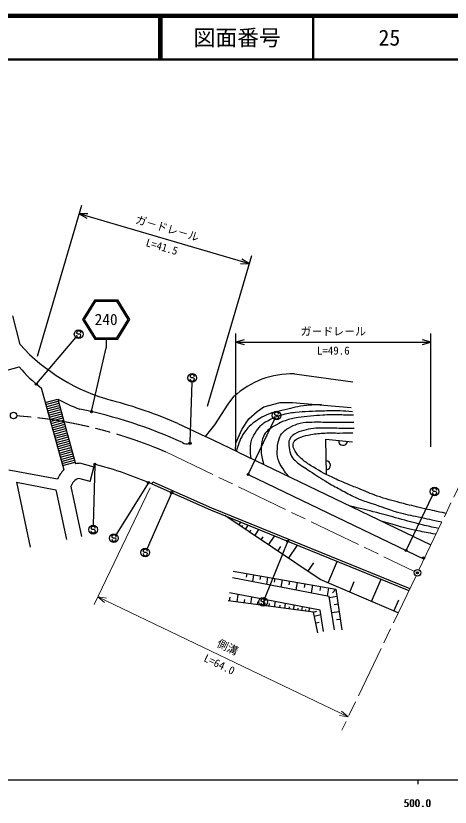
# Model space of a CAD drawing. Units: millimetres, scale not verified. Extents: x 40000 to 680000, y 20000 to 380000.
# Drawn here: x 475892 to 575429, y 198715 to 380000 of the extents above; entities that cross this region are included whole.
import ezdxf
from ezdxf.enums import TextEntityAlignment as Align

# ---------------------------------------------------------------- set-up
doc = ezdxf.new("R2010")
doc.units = ezdxf.units.MM
doc.header["$LTSCALE"] = 1000
doc.header["$PDMODE"] = 32
doc.header["$PDSIZE"] = 500
doc.linetypes.add('CHAIN', pattern=[18.5, 12, -1.5, 3.5, -1.5])
for name, color, linetype, lineweight in [('M-BGD', 7, 'Continuous', 25), ('M-BMK', 2, 'CHAIN', 13), ('M-BMK-SRVR', 3, 'Continuous', 25), ('M-STR-HTXT', 7, 'Continuous', 13), ('M-STR-STRC', 7, 'Continuous', 25), ('M-TTL', 2, 'Continuous', 140), ('M-TTL-BAND', 7, 'Continuous', 25), ('M-TTL-LINE', 7, 'Continuous', 50)]:
    doc.layers.add(name, color=color, linetype=linetype, lineweight=lineweight)
doc.layers.add('M-OTRS', color=6, linetype='Continuous')
doc.layers.add('M-TTL-TXT', color=7, linetype='Continuous')
doc.styles.add('@ＭＳ ゴシック', font='')
doc.styles.add('ＭＳ ゴシック', font='')
doc.styles.get('@ＭＳ ゴシック').set_extended_font_data('@MS Gothic')
doc.styles.get('ＭＳ ゴシック').set_extended_font_data('MS Gothic')

msp = doc.modelspace()

# ---------------------------------------------------------------- linework, layer by layer
at = {"layer": 'M-BGD'}
for p, q in [((476863, 304668), (475236, 311248)), ((466772, 296874), (476689, 299581)), ((539717, 297957), (553159, 296117)), ((481671, 294748), (486879, 275966)), ((482597, 291407), (485488, 292209)), ((485488, 292209), (489601, 277377)), ((524537, 291057), (525865, 292795)), ((482731, 290926), (485622, 291727)), ((482865, 290444), (485755, 291245)), ((482998, 289962), (485889, 290764)), ((483132, 289480), (486023, 290282)), ((521470, 286304), (524537, 291057)), ((531232, 289370), (532715, 290444)), ((532715, 290444), (536446, 291415)), ((536446, 291415), (539308, 291415)), ((539308, 291415), (552751, 290290)), ((483265, 288998), (486156, 289800)), ((483399, 288517), (486290, 289318)), ((483533, 288035), (486424, 288836)), ((483666, 287553), (486557, 288355)), ((529290, 287684), (531232, 289370)), ((483800, 287071), (486691, 287873)), ((483933, 286589), (486824, 287391)), ((484067, 286107), (486958, 286909)), ((513025, 286639), (519374, 283594)), ((527706, 285230), (529290, 287684)), ((484201, 285626), (487092, 286427)), ((484334, 285144), (487225, 285945)), ((484468, 284662), (487359, 285464)), ((484601, 284180), (487492, 284982)), ((519374, 283594), (521470, 286304)), ((526325, 282112), (527706, 285230)), ((484735, 283698), (487626, 284500)), ((484869, 283217), (487760, 284018)), ((485002, 282735), (487893, 283536)), ((485136, 282253), (488027, 283055)), ((526830, 280016), (519374, 283594)), ((547076, 275033), (546902, 283032)), ((546902, 283032), (553058, 282371)), ((485269, 281771), (488160, 282573)), ((485403, 281289), (488294, 282091)), ((485537, 280807), (488428, 281609)), ((485670, 280326), (488561, 281127)), ((526200, 280318), (526325, 282112)), ((485804, 279844), (488695, 280645)), ((485937, 279362), (488828, 280164)), ((486071, 278880), (488962, 279682)), ((486205, 278398), (489096, 279200)), ((526830, 280016), (570999, 258800)), ((486338, 277917), (489229, 278718)), ((486472, 277435), (489363, 278236)), ((486605, 276953), (489496, 277755)), ((493815, 276611), (490534, 277492)), ((474287, 276022), (485473, 273907)), ((492932, 273327), (493957, 277142)), ((492932, 273327), (490340, 274024)), ((529272, 274850), (569441, 255555)), ((476035, 273147), (479174, 258256)), ((476035, 273147), (485082, 271437)), ((488507, 272159), (490916, 260731)), ((507091, 272754), (507292, 273212)), ((507091, 272754), (520509, 266855)), ((507292, 273212), (520704, 267316)), ((485082, 271437), (487491, 260009)), ((520509, 266855), (565977, 248344)), ((520704, 267316), (566165, 248807)), ((545616, 250861), (523763, 265531)), ((527006, 263353), (527458, 264026)), ((527679, 262902), (527905, 263238)), ((528492, 262356), (529150, 263337)), ((529473, 261698), (529802, 262188)), ((530657, 260903), (531617, 262333)), ((532087, 259943), (532567, 260658)), ((533814, 258784), (535213, 260869)), ((535899, 257384), (536599, 258427)), ((538416, 255694), (540457, 258734)), ((542831, 252731), (544158, 254709)), ((547453, 250076), (549567, 255025)), ((525727, 252749), (549238, 248656)), ((528812, 252212), (528676, 251430)), ((547690, 247009), (525527, 251252)), ((530377, 251940), (530104, 250376)), ((531967, 251663), (531827, 250854)), ((533586, 251381), (533304, 249763)), ((535231, 251095), (535086, 250258)), ((536905, 250803), (536614, 249129)), ((538607, 250507), (538457, 249641)), ((540339, 250205), (540037, 248474)), ((563513, 243214), (545616, 250861)), ((552401, 247962), (553458, 250436)), ((557435, 245811), (559622, 250931)), ((542100, 249899), (541944, 249003)), ((543891, 249587), (543579, 247796)), ((545713, 249270), (545551, 248343)), ((547565, 248947), (547243, 247094)), ((549238, 248656), (548464, 247832)), ((549238, 248656), (550635, 239322)), ((545658, 243834), (524869, 247814)), ((524887, 245952), (525003, 246811)), ((526605, 245719), (526838, 247437)), ((529779, 245290), (529988, 246834)), ((548888, 239372), (547690, 247009)), ((549492, 246960), (547739, 246698)), ((544098, 243351), (524546, 245998)), ((528234, 245499), (528339, 246271)), ((531243, 245091), (531337, 245786)), ((532632, 244903), (532820, 246292)), ((533949, 244725), (534033, 245349)), ((535197, 244556), (535366, 245805)), ((536381, 244396), (536457, 244957)), ((537504, 244244), (537656, 245366)), ((539577, 243963), (539714, 244972)), ((549754, 245207), (548878, 245076)), ((562554, 243624), (563648, 246184)), ((538568, 244100), (538636, 244604)), ((540534, 243834), (540596, 244287)), ((541442, 243711), (541564, 244618)), ((542302, 243594), (542357, 244002)), ((543118, 243484), (543228, 244300)), ((544098, 243351), (544878, 243593)), ((545122, 238622), (544098, 243351)), ((546418, 238984), (545658, 243834)), ((550015, 243467), (548286, 243208)), ((544284, 242496), (545816, 242827)), ((544615, 240964), (545381, 241129)), ((550273, 241739), (549409, 241609))]:
    msp.add_line(p, q, dxfattribs=at)
for centre, radius, start, end in [((509499, 334636), 44307, 222.56031, 254.84494), ((500974, 319630), 31491, 219.54221, 232.19587), ((539152, 278308), 19657, 88.35391, 132.5263), ((500974, 319630), 31491, 240.54453, 250.65884), ((468535, 182542), 113206, 66.85846, 74.958), ((468535, 182542), 109606, 65.44812, 78.41607), ((515096, 283868), 1922, 238.02247, 287.33265), ((550878, 282605), 1000, 173.87307, 353.87307), ((490764, 271803), 5694, 92.31245, 101.78463), ((547032, 277032), 1000, 271.24536, 91.24536), ((490764, 271803), 5694, 133.02205, 158.31083), ((468535, 182542), 98106, 66.85846, 74.87039), ((491050, 271492), 2629, 105.65374, 165.31166)]:
    msp.add_arc(centre, radius, start, end, dxfattribs=at)
for points, knots in [([(545956, 290859), (544350, 290891), (543836, 290869), (542487, 290740), (540508, 290552), (539432, 290189), (537504, 289707), (535651, 289243), (534511, 289189), (532817, 288305), (531375, 287552), (530606, 287019), (529385, 285943), (528885, 285502), (528703, 285156), (528315, 284614), (527225, 283093), (527092, 282266), (526400, 280222)], [0, 0, 0, 0, 1, 1, 1, 2, 2, 2, 3, 3, 3, 4, 4, 4, 5, 5, 5, 6, 6, 6, 6]), ([(529807, 278586), (529705, 279518), (529670, 279807), (529681, 280592), (529690, 281315), (529639, 281739), (529828, 282437), (530052, 283265), (530305, 283697), (530751, 284430), (531179, 285134), (531411, 285556), (532006, 286127), (532704, 286797), (533220, 287034), (534072, 287493), (535058, 288023), (535658, 288240), (536729, 288563), (537983, 288940), (538715, 289062), (540014, 289227), (541189, 289377), (541857, 289355), (543040, 289412), (544222, 289469), (544884, 289498), (546066, 289523), (547695, 289557), (548609, 289637), (550237, 289559), (551334, 289507), (551714, 289480), (553041, 289338)], [0, 0, 0, 0, 1, 1, 1, 2, 2, 2, 3, 3, 3, 4, 4, 4, 5, 5, 5, 6, 6, 6, 7, 7, 7, 8, 8, 8, 9, 9, 9, 10, 10, 10, 11, 11, 11, 11]), ([(553300, 288489), (551536, 288542), (551073, 288558), (549646, 288563), (548305, 288568), (547553, 288596), (546214, 288526), (545115, 288469), (544504, 288375), (543409, 288268), (542298, 288159), (541668, 288157), (540567, 287973), (539381, 287774), (538715, 287627), (537578, 287234), (536780, 286959), (536362, 286720), (535622, 286312), (534705, 285806), (534141, 285547), (533408, 284799), (532875, 284255), (532690, 283823), (532448, 283101), (532143, 282191), (532142, 281625), (532116, 280665), (532079, 279298), (532283, 278722), (532677, 277208)], [0, 0, 0, 0, 1, 1, 1, 2, 2, 2, 3, 3, 3, 4, 4, 4, 5, 5, 5, 6, 6, 6, 7, 7, 7, 8, 8, 8, 9, 9, 9, 10, 10, 10, 10]), ([(538464, 274428), (537805, 275215), (537599, 275470), (537135, 276200), (536630, 276994), (536281, 277434), (536028, 278340), (535760, 279301), (535798, 279891), (535844, 280887), (535884, 281765), (535948, 282275), (536250, 283101), (536475, 283719), (536606, 284102), (537062, 284577), (537673, 285215), (538169, 285408), (538944, 285832), (539721, 286257), (540190, 286456), (541047, 286681), (542070, 286949), (542686, 286885), (543741, 286939), (545311, 287020), (546193, 286907), (547764, 286902), (549941, 286895), (550633, 286908), (553337, 286939)], [0, 0, 0, 0, 1, 1, 1, 2, 2, 2, 3, 3, 3, 4, 4, 4, 5, 5, 5, 6, 6, 6, 7, 7, 7, 8, 8, 8, 9, 9, 9, 10, 10, 10, 10]), ([(553447, 285500), (551761, 285495), (551333, 285494), (549978, 285500), (548421, 285506), (547549, 285556), (545992, 285537), (545257, 285528), (544842, 285542), (544110, 285463), (543217, 285366), (542720, 285242), (541859, 284983), (541016, 284730), (540495, 284649), (539756, 284171), (539233, 283834), (538914, 283590), (538648, 283027), (538327, 282349), (538466, 281856), (538538, 281108), (538615, 280308), (538716, 279845), (539054, 279115), (539321, 278541), (539652, 278319), (540125, 277898), (541238, 276905), (542018, 276544), (543262, 275720), (544845, 274671), (545726, 274072), (547358, 273100), (548671, 272317), (549440, 271935), (550790, 271218), (552094, 270526), (552800, 270083), (554148, 269483), (555406, 268924), (556169, 268754), (557470, 268302), (559769, 267504), (561039, 266995), (563375, 266309), (565220, 265768), (566294, 265615), (568172, 265202), (570264, 264742), (570938, 264610), (573541, 264091)], [0, 0, 0, 0, 1, 1, 1, 2, 2, 2, 3, 3, 3, 4, 4, 4, 5, 5, 5, 6, 6, 6, 7, 7, 7, 8, 8, 8, 9, 9, 9, 10, 10, 10, 11, 11, 11, 12, 12, 12, 13, 13, 13, 14, 14, 14, 15, 15, 15, 16, 16, 16, 17, 17, 17, 17]), ([(574463, 266011), (572109, 266516), (571502, 266646), (569612, 267084), (567704, 267527), (566634, 267768), (564740, 268265), (562626, 268820), (561427, 269091), (559352, 269778), (557589, 270363), (556648, 270822), (554923, 271513), (553723, 271994), (553051, 272264), (551860, 272768), (550499, 273343), (549714, 273621), (548391, 274281), (546406, 275272), (545274, 275809), (543409, 277012), (542551, 277565), (542072, 277888), (541306, 278562), (540651, 279137), (540345, 279546), (539903, 280296), (539637, 280749), (539440, 281027), (539423, 281551), (539407, 282062), (539582, 282371), (539903, 282769), (540264, 283215), (540664, 283253), (541195, 283470), (542062, 283825), (542600, 283882), (543520, 284061), (544745, 284299), (545448, 284353), (546694, 284430), (548003, 284510), (548740, 284421), (550052, 284430), (551249, 284437), (551628, 284443), (553115, 284467)], [0, 0, 0, 0, 1, 1, 1, 2, 2, 2, 3, 3, 3, 4, 4, 4, 5, 5, 5, 6, 6, 6, 7, 7, 7, 8, 8, 8, 9, 9, 9, 10, 10, 10, 11, 11, 11, 12, 12, 12, 13, 13, 13, 14, 14, 14, 15, 15, 15, 16, 16, 16, 16]), ([(572795, 262538), (570987, 262932), (570514, 263043), (569058, 263394), (566913, 263911), (565726, 264259), (563596, 264833), (561648, 265359), (560567, 265691), (558614, 266199), (556265, 266809), (555495, 266980), (552572, 267651)], [0, 0, 0, 0, 1, 1, 1, 2, 2, 2, 3, 3, 3, 4, 4, 4, 4]), ([(572173, 261245), (570172, 261569), (569616, 261689), (567988, 262028), (564682, 262718), (563585, 263101), (559634, 264259)], [0, 0, 0, 0, 1, 1, 1, 2, 2, 2, 2])]:
    msp.add_open_spline(points, degree=3, knots=knots, dxfattribs=at)
at = {"layer": 'M-BMK'}
for p, q in [((510235, 280111), (567249, 252725)), ((568250, 253076), (578799, 275039)), ((567600, 251724), (550606, 216344))]:
    msp.add_line(p, q, dxfattribs=at)
msp.add_arc((468535, 182542), 106106, 66.85846, 85.89278, dxfattribs=at)
at = {"layer": 'M-BMK-SRVR'}
for centre in [(475386, 288427), (567925, 252400)]:
    msp.add_circle(centre, 750, dxfattribs=at)
msp.add_point((567925, 252400), dxfattribs=at)
at = {"layer": 'M-OTRS'}
msp.add_point((569350, 255846), dxfattribs=at)
at = {"layer": 'M-STR-HTXT'}
for p, q in [((506658, 271853), (493822, 245130)), ((494688, 246933), (552062, 219374)), ((496654, 246563), (494688, 246933)), ((494688, 246933), (496205, 245630)), ((550096, 219744), (552062, 219374)), ((552062, 219374), (550544, 220677))]:
    msp.add_line(p, q, dxfattribs=at)
at = {"layer": 'M-STR-STRC'}
for p, q in [((480826, 302057), (490987, 336594)), ((529413, 323204), (490422, 334675)), ((492422, 334626), (490422, 334675)), ((490422, 334675), (492130, 333633)), ((519816, 290586), (529977, 325123)), ((527413, 323253), (529413, 323204)), ((529413, 323204), (527705, 324246)), ((493963, 314947), (491199, 310447)), ((494131, 314647), (491551, 310447)), ((493963, 314947), (499235, 314947)), ((494131, 314647), (499068, 314647)), ((501647, 310447), (499068, 314647)), ((501999, 310447), (499235, 314947)), ((491199, 310447), (493963, 305947)), ((491551, 310447), (494131, 306247)), ((499068, 306247), (501647, 310447)), ((499235, 305947), (501999, 310447)), ((489903, 307200), (489804, 307319)), ((490148, 307061), (489903, 307200)), ((490449, 307059), (490148, 307061)), ((490694, 306947), (490449, 307059)), ((490800, 306811), (490694, 306947)), ((526289, 281276), (526289, 307238)), ((570999, 281276), (570999, 307238)), ((480686, 295741), (489651, 306298)), ((493963, 305947), (499235, 305947)), ((494131, 306247), (499068, 306247)), ((496599, 305947), (496599, 303947)), ((528221, 305756), (526289, 305238)), ((526289, 305238), (570999, 305238)), ((526289, 305238), (528221, 304720)), ((570999, 305238), (569067, 305756)), ((569067, 304720), (570999, 305238)), ((493221, 289332), (496599, 303947)), ((515909, 297217), (515809, 297335)), ((515815, 282234), (516271, 296077)), ((516153, 297077), (515909, 297217)), ((516454, 297075), (516153, 297077)), ((516699, 296963), (516454, 297075)), ((516805, 296827), (516699, 296963)), ((535236, 288576), (535136, 288694)), ((535481, 288437), (535236, 288576)), ((535781, 288434), (535481, 288437)), ((536027, 288323), (535781, 288434)), ((536132, 288186), (536027, 288323)), ((529201, 275050), (535198, 287534)), ((493992, 277137), (493640, 263291)), ((506197, 272971), (498909, 261194)), ((511534, 270637), (505960, 257958)), ((565413, 257656), (571410, 270141)), ((571447, 271183), (571348, 271301)), ((571692, 271043), (571447, 271183)), ((571993, 271041), (571692, 271043)), ((572238, 270929), (571993, 271041)), ((572344, 270793), (572238, 270929)), ((493220, 262432), (493120, 262550)), ((493465, 262293), (493220, 262432)), ((493765, 262290), (493465, 262293)), ((494010, 262179), (493765, 262290)), ((494116, 262042), (494010, 262179)), ((497987, 260484), (497888, 260602)), ((498232, 260345), (497987, 260484)), ((498533, 260342), (498232, 260345)), ((498778, 260230), (498533, 260342)), ((498884, 260094), (498778, 260230)), ((538144, 259514), (532921, 246686)), ((505163, 257183), (505063, 257301)), ((505407, 257044), (505163, 257183)), ((505708, 257042), (505407, 257044)), ((505953, 256930), (505708, 257042)), ((506059, 256794), (505953, 256930)), ((532149, 245901), (532049, 246019)), ((532394, 245761), (532149, 245901)), ((532694, 245759), (532394, 245761)), ((532939, 245647), (532694, 245759)), ((533045, 245511), (532939, 245647))]:
    msp.add_line(p, q, dxfattribs=at)
for centre, radius in [((490299, 307060), 1000), ((516304, 297076), 1000), ((480589, 295627), 150), ((480589, 295627), 120), ((480589, 295627), 90), ((480589, 295627), 60), ((480589, 295627), 30), ((493221, 289332), 150), ((493221, 289332), 120), ((493221, 289332), 90), ((493221, 289332), 60), ((493221, 289332), 30), ((535631, 288436), 1000), ((515810, 282084), 150), ((515810, 282084), 120), ((515810, 282084), 90), ((515810, 282084), 60), ((515810, 282084), 30), ((493996, 277287), 150), ((493996, 277287), 120), ((493996, 277287), 90), ((493996, 277287), 60), ((493996, 277287), 30), ((529136, 274915), 150), ((529136, 274915), 120), ((529136, 274915), 90), ((529136, 274915), 60), ((529136, 274915), 30), ((506276, 273098), 150), ((506276, 273098), 120), ((506276, 273098), 90), ((506276, 273098), 60), ((506276, 273098), 30), ((571843, 271042), 1000), ((511595, 270774), 150), ((511595, 270774), 120), ((511595, 270774), 90), ((511595, 270774), 60), ((511595, 270774), 30), ((493615, 262292), 1000), ((498382, 260343), 1000), ((538200, 259653), 150), ((538200, 259653), 120), ((538200, 259653), 90), ((538200, 259653), 60), ((538200, 259653), 30), ((505558, 257043), 1000), ((565348, 257521), 150), ((565348, 257521), 120), ((565348, 257521), 90), ((565348, 257521), 60), ((565348, 257521), 30), ((532544, 245760), 1000)]:
    msp.add_circle(centre, radius, dxfattribs=at)
for centre, start, end in [((490300, 306815), 179.55488, 359.55488), ((490304, 307315), 359.55488, 179.55488), ((516309, 297331), 359.55488, 179.55488), ((516305, 296831), 179.55488, 359.55488), ((535636, 288690), 359.55488, 179.55488), ((535632, 288190), 179.55488, 359.55488), ((571844, 270797), 179.55488, 359.55488), ((571848, 271297), 359.55488, 179.55488), ((493620, 262546), 359.55488, 179.55488), ((493616, 262046), 179.55488, 359.55488), ((498388, 260598), 359.55488, 179.55488), ((498384, 260098), 179.55488, 359.55488), ((505563, 257298), 359.55488, 179.55488), ((505559, 256798), 179.55488, 359.55488), ((532545, 245515), 179.55488, 359.55488), ((532549, 246015), 359.55488, 179.55488)]:
    msp.add_arc(centre, 500, start, end, dxfattribs=at)
for p in [(480589, 295627), (493221, 289332), (515810, 282084), (493996, 277287), (529136, 274915), (506276, 273098), (511595, 270774), (538200, 259653), (565348, 257521)]:
    msp.add_point(p, dxfattribs=at)
at = {"layer": 'M-TTL'}
msp.add_line((680000, 380000), (40000, 380000), dxfattribs=at)
at = {"layer": 'M-TTL-BAND'}
for p, q in [((40000, 205000), (579000, 205000)), ((568000, 205000), (568000, 204000))]:
    msp.add_line(p, q, dxfattribs=at)
at = {"layer": 'M-TTL-LINE'}
for p, q in [((508747, 380000), (508747, 370000)), ((509247, 380000), (509247, 370000)), ((543997, 380000), (543997, 370000)), ((40000, 370000), (680000, 370000))]:
    msp.add_line(p, q, dxfattribs=at)

# ---------------------------------------------------------------- texts
at = {"layer": 'M-STR-HTXT', "style": 'ＭＳ ゴシック'}
msp.add_text('側溝', height=1833, rotation=334.344, dxfattribs=at).set_placement((523808, 234055), align=Align.BOTTOM_CENTER)
at = {"layer": 'M-STR-HTXT', "style": '@ＭＳ ゴシック'}
msp.add_text('L=64.0', height=1833, rotation=334.344, dxfattribs=at).set_placement((522942, 232252), align=Align.TOP_CENTER)
at = {"layer": 'M-STR-STRC', "style": 'ＭＳ ゴシック'}
msp.add_text('ガ－ドレ－ル', height=1833, rotation=343.606, dxfattribs=at).set_placement((510200, 329899), align=Align.BOTTOM_CENTER)
at = {"layer": 'M-STR-STRC', "style": '@ＭＳ ゴシック'}
msp.add_text('L=41.5', height=1833, rotation=343.606, dxfattribs=at).set_placement((509635, 327980), align=Align.TOP_CENTER)
at = {"layer": 'M-STR-STRC', "style": 'ＭＳ ゴシック'}
msp.add_text('240', height=2566, dxfattribs=at).set_placement((496599, 310447), align=Align.MIDDLE_CENTER)
msp.add_text('ガ－ドレ－ル', height=1833, dxfattribs=at).set_placement((548644, 306238), align=Align.BOTTOM_CENTER)
at = {"layer": 'M-STR-STRC', "style": '@ＭＳ ゴシック'}
msp.add_text('L=49.6', height=1833, dxfattribs=at).set_placement((548644, 304238), align=Align.TOP_CENTER)
at = {"layer": 'M-TTL-BAND', "style": 'ＭＳ ゴシック'}
for p in [(567844, 198195), (568000, 198195)]:
    msp.add_text('500.0', height=1833, dxfattribs=at).set_placement(p, align=Align.BOTTOM_CENTER)
at = {"layer": 'M-TTL-TXT', "style": 'ＭＳ ゴシック'}
for s, p in [('図面番号', (526622, 375000)), ('25', (561497, 375000))]:
    msp.add_text(s, height=3666, dxfattribs=at).set_placement(p, align=Align.MIDDLE_CENTER)

doc.saveas('drawing.dxf')
